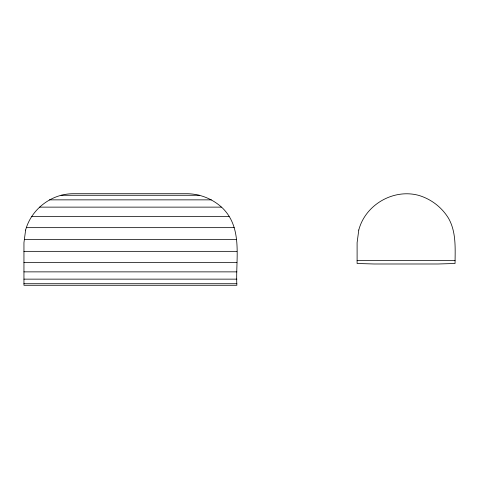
<?xml version="1.0" encoding="UTF-8"?>
<svg xmlns="http://www.w3.org/2000/svg" width="479" height="479" viewBox="0 0 479 479"><rect width="100%" height="100%" fill="white"/><g stroke="black" fill="none" stroke-linecap="round" stroke-linejoin="round"><path stroke-width="0.72" d="M61.072 195.282L199.749 195.282M49.469 199.857L211.353 199.857M39.512 207.132L221.31 207.132M31.734 216.61L229.088 216.61M26.596 227.651L234.225 227.651M24.369 239.5L236.452 239.5M23.95 251.349L236.871 251.349M357.106 260.492L455.05 260.492M23.95 262.39L236.871 262.39M23.95 271.868L236.871 271.868M23.95 279.143L236.871 279.143M23.95 283.718L236.871 283.718M25.621 230.022L23.95 242.691L23.95 285.28L236.871 285.28C235.44 259.438 243.296 228.489 222.531 208.066C213.131 199.192 200.821 194.097 187.9 193.72L72.922 193.72C51.271 193.845 31.339 209.137 25.621 230.022M358.777 230.022L357.106 242.691L357.106 263.492L374.141 263.989L438.016 263.989L455.05 263.492C455.152 248.2 456.337 232.016 448.488 218.208C441.704 207.203 431.136 199.096 418.754 195.39C393.481 188.451 365.399 204.659 358.777 230.022"/></g></svg>
